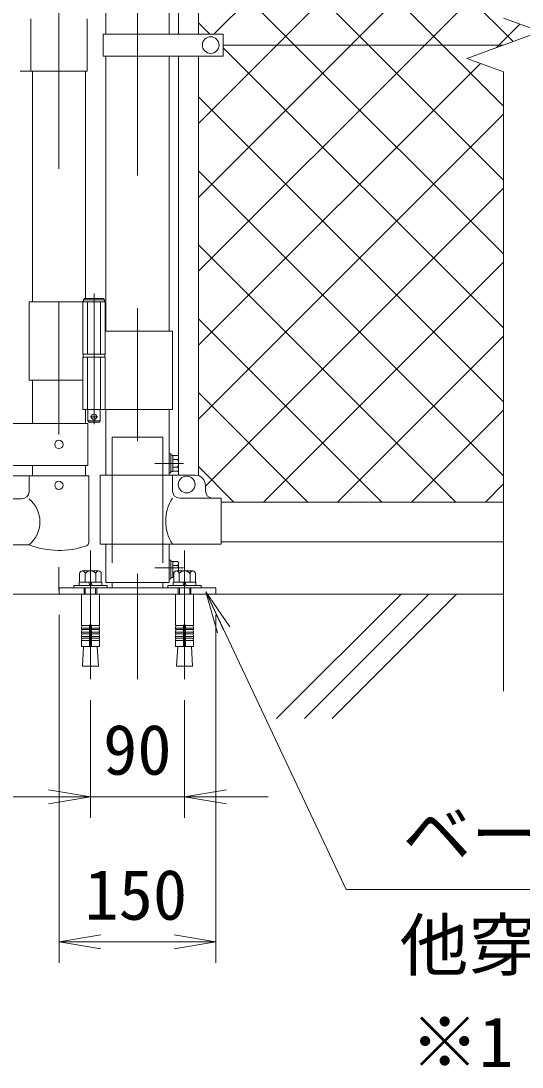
# Model space of a CAD drawing. Units: millimetres, scale not verified. Extents: x -4200 to 4200, y -2970 to 2970.
# Drawn here: x -1713 to -1234, y -491 to 509 of the extents above; entities that cross this region are included whole.
import ezdxf
from ezdxf.enums import TextEntityAlignment as Align

# ---------------------------------------------------------------- set-up
doc = ezdxf.new("R2010")
doc.units = ezdxf.units.MM
doc.header["$LTSCALE"] = 20
doc.linetypes.add('DASHED', pattern=[7.5, 6, -1.5])
doc.linetypes.add('USER1', pattern=[50.8, 31.75, -6.35, 6.35, -6.35])
for name, color, linetype, lineweight in [('0-1_D-BMK', 2, 'USER1', 13), ('0-2_D-STR1', 1, 'Continuous', 18), ('0-3_D-STR3', 3, 'Continuous', 13), ('0-4_D-STR-DIM', 7, 'Continuous', 9), ('0-5_0', 3, 'Continuous', 18), ('0-6_D-STR-TXT', 7, 'Continuous', 9), ('0-7_D-STR2', 7, 'Continuous', 9), ('0-9_D-BGD', 7, 'Continuous', 9)]:
    doc.layers.add(name, color=color, linetype=linetype, lineweight=lineweight)
doc.styles.add('ＭＳ ゴシック', font='')
doc.styles.get('ＭＳ ゴシック').set_extended_font_data('MS Gothic')

# ---------------------------------------------------------------- blocks, each defined once
blk = doc.blocks.new('_Open')
at = {"layer": '0-5_0', "color": 7, "lineweight": 9}
blk.add_line((-20, 3.33), (0, 0), dxfattribs=at)
blk.add_lwpolyline([(-20, -3.33), (0, 0), (-20, 0)], dxfattribs=at)

msp = doc.modelspace()

# ---------------------------------------------------------------- linework, layer by layer
at = {"layer": '0-1_D-BMK'}
for p, q in [((-1676.7, 1003.1), (-1676.7, -35.29)), ((-1601.55, 996.61), (-1601.55, -120.04)), ((-1643.14, 248.79), (-1643.14, 123.9)), ((-1646.76, 130.87), (-1639.51, 130.87)), ((-1557.57, 86.37), (-1585.02, 86.37)), ((-1646.55, 2.97), (-1646.55, -120.04)), ((-1556.55, 2.97), (-1556.55, -120.04)), ((-1557.57, -13.63), (-1585.02, -13.63))]:
    msp.add_line(p, q, dxfattribs=at)
at = {"layer": '0-2_D-STR1'}
for p, q in [((-1631.8, 703.87), (-1631.8, 496.87)), ((-1571.3, 703.87), (-1571.3, 496.87)), ((-1631.8, 475.87), (-1631.8, 212.87)), ((-1571.3, 475.87), (-1571.3, 212.87)), ((-1702.1, 461.37), (-1702.1, 240.87)), ((-1651.3, 461.37), (-1651.3, 243.87)), ((-1702.1, 165.87), (-1702.1, 124.42)), ((-1651.3, 137.87), (-1651.3, 124.42)), ((-1631.8, 137.87), (-1631.8, 75.07)), ((-1571.3, 137.87), (-1571.3, 75.07)), ((-1702.1, 84.42), (-1702.1, 74.37)), ((-1651.3, 84.42), (-1651.3, 74.37)), ((-1521.55, 49.37), (-1251.55, 49.37)), ((-1521.55, 11.37), (-1251.55, 11.37)), ((-1631.8, 9.07), (-1631.8, -27.63)), ((-1571.3, 9.07), (-1571.3, -27.63)), ((-1631.8, -27.63), (-1571.3, -27.63))]:
    msp.add_line(p, q, dxfattribs=at)
at = {"layer": '0-3_D-STR3'}
for p, q in [((-1562.2, 496.87), (-1562.2, 899.07)), ((-1543.2, 496.87), (-1543.2, 899.65)), ((-1703.7, 511.37), (-1703.7, 461.37)), ((-1649.7, 511.37), (-1649.7, 461.37)), ((-1634.35, 496.87), (-1634.35, 475.87)), ((-1634.35, 496.87), (-1519.55, 496.87)), ((-1519.55, 496.87), (-1519.55, 475.87)), ((-1251.55, 486.37), (-1519.55, 486.37)), ((-1634.35, 475.87), (-1519.55, 475.87)), ((-1562.2, 75.07), (-1562.2, 475.87)), ((-1543.2, 74.49), (-1543.2, 475.87)), ((-1649.7, 461.37), (-1713.8, 461.37)), ((-1705.25, 240.87), (-1705.25, 165.87)), ((-1705.25, 240.87), (-1632.34, 240.87)), ((-1653.94, 240.87), (-1653.94, 190.87)), ((-1633.14, 242.87), (-1653.14, 242.87)), ((-1652.14, 243.87), (-1634.14, 243.87)), ((-1633.14, 242.87), (-1634.14, 243.87)), ((-1633.14, 242.87), (-1633.14, 240.87)), ((-1632.34, 240.87), (-1632.34, 190.87)), ((-1632.34, 212.87), (-1568, 212.87)), ((-1568, 212.87), (-1568, 137.87)), ((-1653.94, 190.87), (-1632.34, 190.87)), ((-1653.64, 190.87), (-1653.64, 187.87)), ((-1632.64, 190.87), (-1632.64, 187.87)), ((-1653.94, 187.87), (-1632.34, 187.87)), ((-1653.94, 187.87), (-1653.94, 137.87)), ((-1653.64, 187.87), (-1632.64, 187.87)), ((-1632.34, 187.87), (-1632.34, 137.87)), ((-1705.25, 165.87), (-1654.05, 165.87)), ((-1653.94, 137.87), (-1568, 137.87)), ((-1649.14, 137.87), (-1649.14, 126.87)), ((-1648.14, 125.87), (-1649.14, 126.87)), ((-1649, 84.42), (-1649, 124.42)), ((-1648.14, 125.87), (-1638.14, 125.87)), ((-1638.14, 125.87), (-1637.14, 126.87)), ((-1571.3, 95.37), (-1569.7, 95.37)), ((-1569.7, 95.37), (-1569.7, 77.37)), ((-1563.28, 93.87), (-1567.7, 93.87)), ((-1567.7, 93.87), (-1567.7, 78.87)), ((-1563.28, 90.13), (-1567.7, 90.13)), ((-1562.2, 92), (-1562.2, 80.74)), ((-1649, 84.42), (-1740.13, 84.42)), ((-1563.28, 82.61), (-1567.7, 82.61)), ((-1705.25, 74.37), (-1731.7, 74.37)), ((-1648.15, 74.37), (-1705.25, 74.37)), ((-1705.25, 74.37), (-1705.25, 59.37)), ((-1648.15, 74.37), (-1648.15, 10.67)), ((-1637.25, 75.07), (-1546.55, 75.07)), ((-1637.25, 75.07), (-1637.25, 9.07)), ((-1568.15, 75.07), (-1568.15, 60.07)), ((-1563.28, 78.87), (-1567.7, 78.87)), ((-1536.55, 65.07), (-1536.55, 60.07)), ((-1756.7, 52.37), (-1712.25, 52.37)), ((-1561.15, 53.07), (-1521.55, 53.07)), ((-1521.55, 53.07), (-1521.55, 9.07)), ((-1756.7, 8.37), (-1705.25, 8.37)), ((-1637.25, 9.07), (-1521.55, 9.07)), ((-1571.3, -6.07), (-1569.7, -6.07)), ((-1569.7, -6.07), (-1569.7, -24.07)), ((-1563.28, -7.57), (-1567.7, -7.57)), ((-1567.7, -7.57), (-1567.7, -22.57)), ((-1562.2, -9.44), (-1562.2, -16.53)), ((-1656.94, -19.03), (-1656.94, -27.33)), ((-1638.75, -16.53), (-1654.34, -16.53)), ((-1652.55, -16.53), (-1640.55, -16.53)), ((-1651.74, -27.33), (-1651.74, -19.03)), ((-1641.35, -27.33), (-1641.35, -19.03)), ((-1636.15, -27.33), (-1636.15, -19.03)), ((-1563.28, -11.31), (-1567.7, -11.31)), ((-1566.92, -18.83), (-1567.7, -18.83)), ((-1566.94, -19.03), (-1566.94, -27.33)), ((-1548.75, -16.53), (-1564.34, -16.53)), ((-1562.55, -16.53), (-1550.55, -16.53)), ((-1561.74, -27.33), (-1561.74, -19.03)), ((-1551.35, -27.33), (-1551.35, -19.03)), ((-1546.15, -27.33), (-1546.15, -19.03)), ((-1635.8, -27.33), (-1657.3, -27.33)), ((-1657.3, -27.33), (-1657.3, -30.33)), ((-1656.94, -27.33), (-1636.15, -27.33)), ((-1648.05, -27.33), (-1647.24, -30.33)), ((-1645.05, -30.33), (-1645.85, -27.33)), ((-1635.8, -30.33), (-1635.8, -27.33)), ((-1625.85, -27.63), (-1625.85, -32.63)), ((-1577.25, -27.63), (-1577.25, -32.63)), ((-1566.94, -22.57), (-1567.7, -22.57)), ((-1545.8, -27.33), (-1567.3, -27.33)), ((-1567.3, -27.33), (-1567.3, -30.33)), ((-1566.94, -27.33), (-1546.15, -27.33)), ((-1558.05, -27.33), (-1557.24, -30.33)), ((-1555.05, -30.33), (-1555.85, -27.33)), ((-1545.8, -30.33), (-1545.8, -27.33)), ((-1662.55, -30.33), (-1662.55, -32.63)), ((-1630.55, -30.33), (-1662.55, -30.33)), ((-1662.55, -32.63), (-1630.55, -32.63)), ((-1657.3, -30.33), (-1635.8, -30.33)), ((-1655.2, -38.63), (-1655.2, -68.67)), ((-1655.2, -38.63), (-1637.9, -38.63)), ((-1652.54, -32.63), (-1652.54, -38.63)), ((-1651.46, -38.63), (-1651.46, -32.63)), ((-1641.62, -38.63), (-1641.62, -32.63)), ((-1640.54, -38.63), (-1640.54, -32.63)), ((-1637.9, -38.63), (-1637.9, -68.67)), ((-1630.55, -32.63), (-1630.55, -30.33)), ((-1572.55, -30.33), (-1572.55, -32.63)), ((-1540.55, -30.33), (-1572.55, -30.33)), ((-1567.3, -30.33), (-1545.8, -30.33)), ((-1565.2, -38.63), (-1565.2, -68.67)), ((-1562.54, -32.63), (-1562.54, -38.63)), ((-1561.46, -38.63), (-1561.46, -32.63)), ((-1551.62, -38.63), (-1551.62, -32.63)), ((-1550.54, -38.63), (-1550.54, -32.63)), ((-1547.9, -38.63), (-1547.9, -68.67)), ((-1540.55, -32.63), (-1540.55, -30.33)), ((-1647.55, -68.67), (-1655.2, -68.67)), ((-1655.2, -71.17), (-1654.76, -68.71)), ((-1647.55, -68.67), (-1647.55, -88.63)), ((-1645.55, -68.67), (-1637.9, -68.67)), ((-1645.55, -68.67), (-1645.55, -88.63)), ((-1637.9, -71.17), (-1638.33, -68.71)), ((-1557.55, -68.67), (-1565.2, -68.67)), ((-1565.2, -71.17), (-1564.76, -68.71)), ((-1557.55, -68.67), (-1557.55, -88.63)), ((-1555.55, -68.67), (-1547.9, -68.67)), ((-1555.55, -68.67), (-1555.55, -88.63)), ((-1547.9, -71.17), (-1548.33, -68.71)), ((-1655.2, -71.17), (-1647.55, -71.17)), ((-1655.2, -71.17), (-1655.2, -72.67)), ((-1655.2, -72.67), (-1647.55, -72.67)), ((-1655.2, -75.17), (-1654.76, -72.71)), ((-1655.2, -75.17), (-1647.55, -75.17)), ((-1655.2, -75.17), (-1655.2, -76.67)), ((-1655.2, -76.67), (-1647.55, -76.67)), ((-1655.2, -79.17), (-1654.76, -76.71)), ((-1655.2, -79.17), (-1647.55, -79.17)), ((-1655.2, -79.17), (-1655.2, -80.67)), ((-1637.9, -71.17), (-1645.55, -71.17)), ((-1637.9, -72.67), (-1645.55, -72.67)), ((-1637.9, -75.17), (-1645.55, -75.17)), ((-1637.9, -76.67), (-1645.55, -76.67)), ((-1637.9, -79.17), (-1645.55, -79.17)), ((-1637.9, -75.17), (-1638.33, -72.71)), ((-1637.9, -79.17), (-1638.33, -76.71)), ((-1637.9, -71.17), (-1637.9, -72.67)), ((-1637.9, -75.17), (-1637.9, -76.67)), ((-1637.9, -79.17), (-1637.9, -80.67)), ((-1565.2, -71.17), (-1557.55, -71.17)), ((-1565.2, -71.17), (-1565.2, -72.67)), ((-1565.2, -72.67), (-1557.55, -72.67)), ((-1565.2, -75.17), (-1564.76, -72.71)), ((-1565.2, -75.17), (-1557.55, -75.17)), ((-1565.2, -75.17), (-1565.2, -76.67)), ((-1565.2, -76.67), (-1557.55, -76.67)), ((-1565.2, -79.17), (-1564.76, -76.71)), ((-1565.2, -79.17), (-1557.55, -79.17)), ((-1565.2, -79.17), (-1565.2, -80.67)), ((-1547.9, -71.17), (-1555.55, -71.17)), ((-1547.9, -72.67), (-1555.55, -72.67)), ((-1547.9, -75.17), (-1555.55, -75.17)), ((-1547.9, -76.67), (-1555.55, -76.67)), ((-1547.9, -79.17), (-1555.55, -79.17)), ((-1547.9, -75.17), (-1548.33, -72.71)), ((-1547.9, -79.17), (-1548.33, -76.71)), ((-1547.9, -71.17), (-1547.9, -72.67)), ((-1547.9, -75.17), (-1547.9, -76.67)), ((-1547.9, -79.17), (-1547.9, -80.67)), ((-1655.2, -83.13), (-1654.76, -80.67)), ((-1655.2, -80.67), (-1647.55, -80.67)), ((-1655.2, -83.13), (-1647.55, -83.13)), ((-1655.2, -83.13), (-1655.2, -88.63)), ((-1655.2, -88.63), (-1637.9, -88.63)), ((-1653.04, -88.63), (-1654.12, -107.73)), ((-1637.9, -80.67), (-1645.55, -80.67)), ((-1637.9, -83.13), (-1645.55, -83.13)), ((-1640.05, -88.63), (-1638.97, -107.73)), ((-1637.9, -83.13), (-1638.33, -80.67)), ((-1637.9, -83.13), (-1637.9, -88.63)), ((-1565.2, -83.13), (-1564.76, -80.67)), ((-1565.2, -80.67), (-1557.55, -80.67)), ((-1565.2, -83.13), (-1557.55, -83.13)), ((-1565.2, -83.13), (-1565.2, -88.63)), ((-1565.2, -88.63), (-1547.9, -88.63)), ((-1563.04, -88.63), (-1564.12, -107.73)), ((-1547.9, -80.67), (-1555.55, -80.67)), ((-1547.9, -83.13), (-1555.55, -83.13)), ((-1550.05, -88.63), (-1548.97, -107.73)), ((-1547.9, -83.13), (-1548.33, -80.67)), ((-1547.9, -83.13), (-1547.9, -88.63)), ((-1638.97, -107.73), (-1654.12, -107.73)), ((-1548.97, -107.73), (-1564.12, -107.73))]:
    msp.add_line(p, q, dxfattribs=at)
at = {"layer": '0-3_D-STR3', "linetype": 'DASHED'}
for p, q in [((-1649.44, 240.87), (-1649.44, 190.87)), ((-1636.84, 240.87), (-1636.84, 190.87)), ((-1649.44, 187.87), (-1649.44, 137.87)), ((-1636.84, 187.87), (-1636.84, 137.87)), ((-1625.85, 111.37), (-1625.85, -27.63)), ((-1625.85, 111.37), (-1577.25, 111.37)), ((-1577.25, 111.37), (-1577.25, -27.63))]:
    msp.add_line(p, q, dxfattribs=at)
at = {"layer": '0-3_D-STR3'}
for points in [[(-1652.14, 243.87), (-1653.14, 242.87), (-1653.14, 240.87)], [(-1637.14, 137.87), (-1637.14, 126.87), (-1649.14, 126.87)], [(-1649, 124.42), (-1756.7, 124.42), (-1806.7, 74.42)], [(-1571.3, 95.37), (-1571.3, 77.37), (-1569.7, 77.37)], [(-1571.3, -6.07), (-1571.3, -24.07), (-1569.7, -24.07)]]:
    msp.add_lwpolyline(points, dxfattribs=at)
for points in [[(-1567.7, 94.07), (-1569.7, 94.07), (-1569.7, 78.67), (-1567.7, 78.67)], [(-1567.7, -7.37), (-1569.7, -7.37), (-1569.7, -22.77), (-1567.7, -22.77)], [(-1676.55, -38.63), (-1526.55, -38.63), (-1526.55, -32.63), (-1676.55, -32.63)]]:
    msp.add_lwpolyline(points, close=True, dxfattribs=at)
for centre, radius in [((-1531.55, 486.37), 8), ((-1643.14, 130.87), 2.5), ((-1676.7, 104.42), 4), ((-1554.55, 66.07), 8), ((-1676.7, 65.37), 4)]:
    msp.add_circle(centre, radius, dxfattribs=at)
for centre, radius, start, end in [((-1564.36, 92), 2.16, 300, 60), ((-1569.27, 86.37), 7.08, 327.93138, 32.06862), ((-1564.36, 80.74), 2.16, 300, 60), ((-1546.55, 65.07), 10, 0, 90), ((-1561.15, 60.07), 7, 180, 270), ((-1529.55, 60.07), 7, 180, 270), ((-1712.25, 59.37), 7, 270, 0), ((-1723.44, 30.37), 28.55, 309.59418, 50.40582), ((-1533.93, 31.07), 40.68, 147.25964, 212.74036), ((-1651.45, 10.67), 3.3, 289.22051, 0), ((-1676.7, 83.1), 80, 249.0916, 289.22051), ((-1564.36, -9.44), 2.16, 300, 60), ((-1654.34, -19.13), 2.6, 2.20423, 177.79577), ((-1646.55, -23.18), 6.65, 38.61324, 141.38676), ((-1638.75, -19.13), 2.6, 2.20423, 177.79577), ((-1638.75, -19.13), 2.6, 2.20423, 177.79577), ((-1564.34, -19.13), 2.6, 2.20423, 177.79577), ((-1569.27, -15.07), 7.08, 348.07662, 32.06862), ((-1556.55, -23.18), 6.65, 38.61324, 141.38676), ((-1548.75, -19.13), 2.6, 2.20423, 177.79577), ((-1646.55, -68.67), 1, 0, 180), ((-1556.55, -68.67), 1, 0, 180)]:
    msp.add_arc(centre, radius, start, end, dxfattribs=at)
at = {"layer": '0-4_D-STR-DIM'}
for p, q in [((-1216.31, 499.19), (-1251.55, 512.02)), ((-1286.78, 473.54), (-1216.31, 499.19)), ((-1251.55, 460.72), (-1286.78, 473.54)), ((-1251.55, -131.63), (-1251.55, 460.72)), ((-1676.55, -58.63), (-1676.55, -391.25)), ((-1526.55, -58.63), (-1526.55, -391.25)), ((-1646.55, -140.04), (-1646.55, -252.54)), ((-1556.55, -140.04), (-1556.55, -252.54)), ((-1686.55, -232.54), (-1726.55, -232.54)), ((-1646.55, -232.54), (-1556.55, -232.54)), ((-1516.55, -232.54), (-1476.55, -232.54)), ((-1636.55, -371.25), (-1566.55, -371.25))]:
    msp.add_line(p, q, dxfattribs=at)
at = {"layer": '0-6_D-STR-TXT'}
msp.add_lwpolyline([(-555.47, -321.11), (-1402.08, -321.11), (-1535.39, -38.36)], dxfattribs=at)
at = {"layer": '0-7_D-STR2'}
for p, q in [((-1242.49, 489.66), (-1543.2, 790.37)), ((-1528.45, 496.87), (-1251.55, 773.77)), ((-1309.91, 486.37), (-1543.2, 719.66)), ((-1468.24, 486.37), (-1251.55, 703.06)), ((-1380.62, 486.37), (-1543.2, 648.95)), ((-1397.53, 486.37), (-1251.55, 632.35)), ((-1451.33, 486.37), (-1543.2, 578.24)), ((-1326.82, 486.37), (-1251.55, 561.64)), ((-1532.54, 496.87), (-1543.2, 507.52)), ((-1543.2, 411.41), (-1468.24, 486.37)), ((-1543.2, 340.7), (-1397.53, 486.37)), ((-1543.2, 269.99), (-1326.82, 486.37)), ((-1251.55, 215.87), (-1519.55, 483.87)), ((-1251.55, 286.59), (-1451.33, 486.37)), ((-1251.55, 357.3), (-1380.62, 486.37)), ((-1251.55, 428.01), (-1309.91, 486.37)), ((-1543.2, 199.28), (-1273.7, 468.78)), ((-1251.55, 145.16), (-1543.2, 436.81)), ((-1543.2, 128.57), (-1251.55, 420.22)), ((-1251.55, 74.45), (-1543.2, 366.1)), ((-1536.55, 64.51), (-1251.55, 349.51)), ((-1297.17, 49.37), (-1543.2, 295.39)), ((-1480.98, 49.37), (-1251.55, 278.8)), ((-1367.88, 49.37), (-1543.2, 224.68)), ((-1410.26, 49.37), (-1251.55, 208.09)), ((-1438.59, 49.37), (-1543.2, 153.97)), ((-1339.55, 49.37), (-1251.55, 137.38)), ((-1509.3, 49.37), (-1543.2, 83.26)), ((-1268.84, 49.37), (-1251.55, 66.66))]:
    msp.add_line(p, q, dxfattribs=at)
msp.add_lwpolyline([(-1258.72, 483.76), (-1256.11, 486.37), (-1236.08, 506.39)], dxfattribs=at)
at = {"layer": '0-9_D-BGD'}
for p, q in [((-1251.55, -38.63), (-2951.55, -38.63)), ((-1468.48, -157.69), (-1349.42, -38.63)), ((-1441.96, -157.69), (-1322.9, -38.63)), ((-1415.45, -157.69), (-1296.39, -38.63))]:
    msp.add_line(p, q, dxfattribs=at)

# ---------------------------------------------------------------- block references
at = {"layer": '0-4_D-STR-DIM', "xscale": 2, "yscale": 2}
for p in [(-1646.55, -232.54), (-1526.55, -371.25)]:
    msp.add_blockref('_Open', p, dxfattribs=at)
at = {"layer": '0-4_D-STR-DIM', "xscale": 2, "yscale": 2, "rotation": 180}
for p in [(-1556.55, -232.54), (-1676.55, -371.25)]:
    msp.add_blockref('_Open', p, dxfattribs=at)
at = {"layer": '0-6_D-STR-TXT', "xscale": 2, "yscale": 2, "rotation": 115.24209}
msp.add_blockref('_Open', (-1536.24, -36.55), dxfattribs=at)

# ---------------------------------------------------------------- texts
at = {"layer": '0-4_D-STR-DIM', "style": 'ＭＳ ゴシック'}
for s, p in [('90', (-1634.42, -225.8)), ('150', (-1652.2, -364.5))]:
    msp.add_text(s, height=48.09, dxfattribs=at).set_placement(p, align=Align.BOTTOM_LEFT)
at = {"layer": '0-6_D-STR-TXT', "style": 'ＭＳ ゴシック'}
for s, p in [('ベースプレート 150x150x6 ', (-1348.11, -306.5)), ('他穿孔めねじアンカーM12', (-1350.73, -412.73)), ('※1', (-1340.64, -505.39))]:
    msp.add_text(s, height=48.09, dxfattribs=at).set_placement(p, align=Align.BOTTOM_LEFT)

doc.saveas('drawing.dxf')
